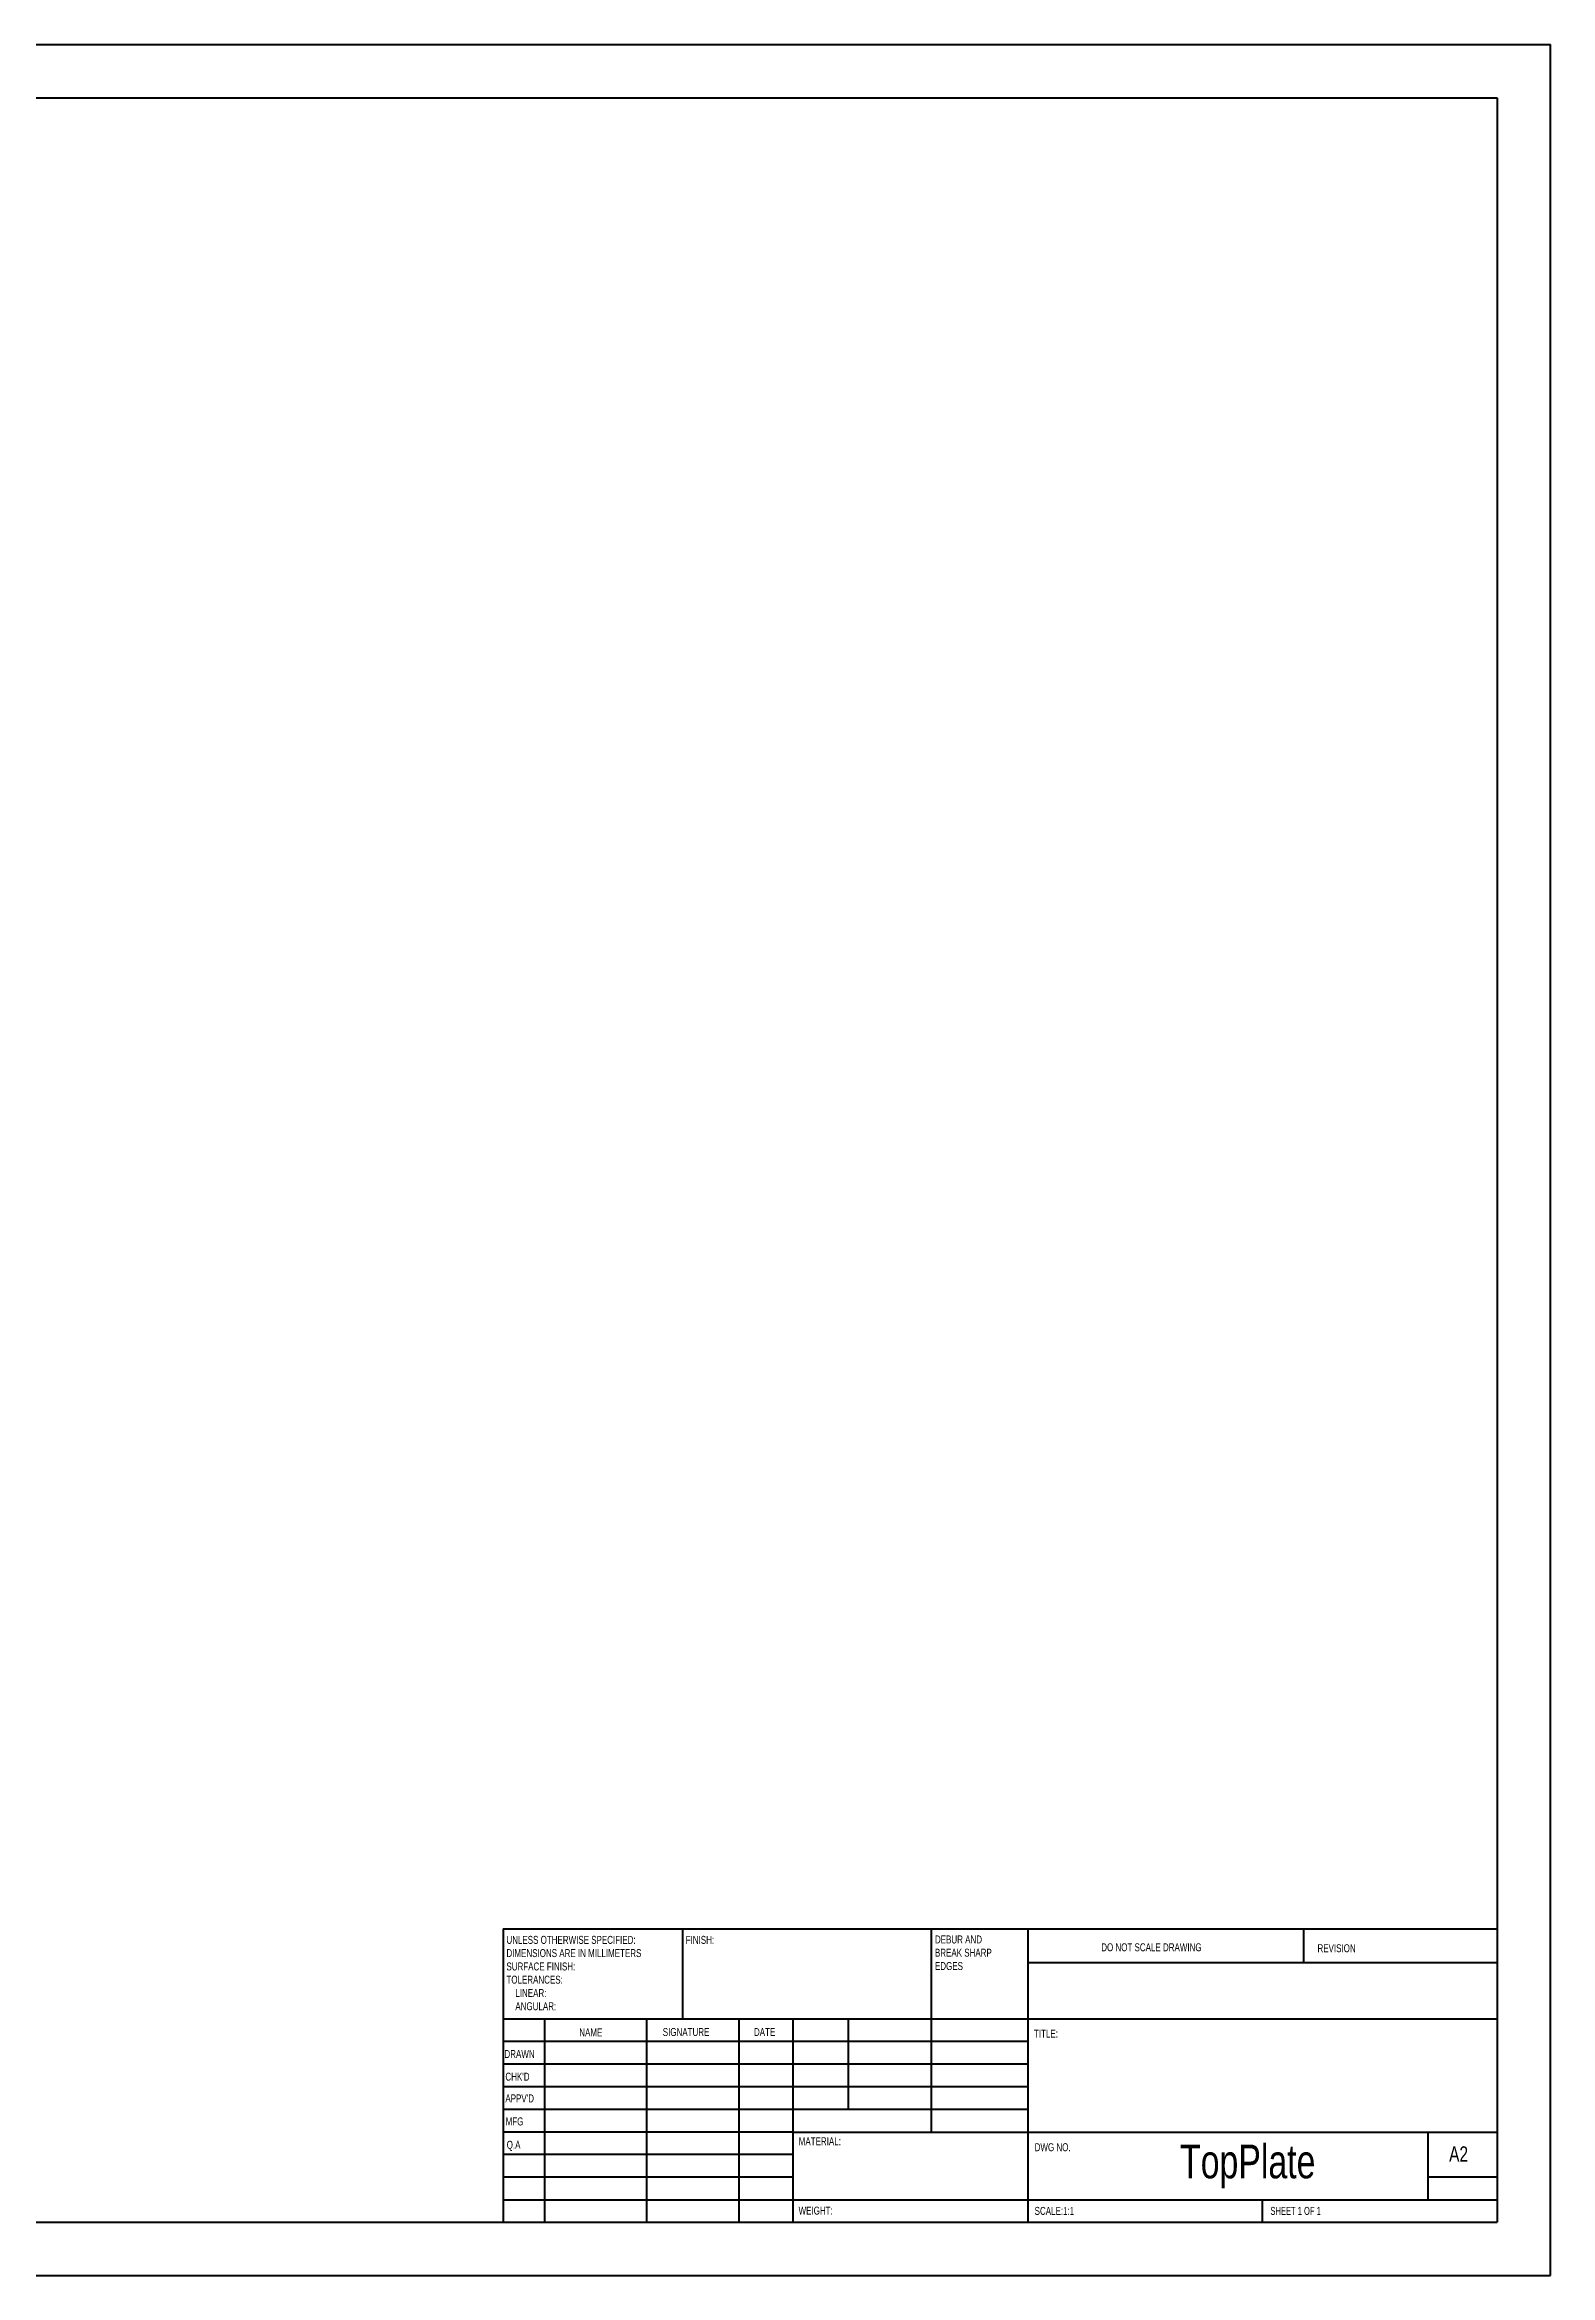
# Model space of a CAD drawing. Header units: inches. Extents: x 0 to 23.4, y 0 to 16.5.
# Drawn here: x 12.22 to 23.39, y 0.01 to 16.54 of the extents above; entities that cross this region are included whole.
import ezdxf

# ---------------------------------------------------------------- set-up
doc = ezdxf.new("R2010")
doc.units = ezdxf.units.IN
doc.header["$MEASUREMENT"] = 0
doc.styles.add('SLDTEXTSTYLE0', font='TXT', dxfattribs={"width": 0.75})
doc.styles.add('SLDTEXTSTYLE1', font='TXT', dxfattribs={"width": 0.6875})

# ---------------------------------------------------------------- blocks, each defined once
blk = doc.blocks.new('SW_NOTE_0')
at = {"color": 0, "linetype": 'Continuous', "lineweight": 0, "attachment_point": 1, "style": 'SLDTEXTSTYLE0'}
for s, insert, char_height in [('DEBUR AND', (0, 0.076), 0.0591), ('BREAK SHARP', (0, -0.022), 0.05906), ('EDGES', (0, -0.121), 0.0591)]:
    blk.add_mtext(s, dxfattribs=dict(at, insert=insert, char_height=char_height))
blk = doc.blocks.new('SW_NOTE_1')
at = {"color": 0, "linetype": 'Continuous', "lineweight": 0, "attachment_point": 1, "style": 'SLDTEXTSTYLE0'}
for s, insert, char_height in [('UNLESS OTHERWISE SPECIFIED:', (0, 0.076), 0.05906), ('SURFACE FINISH:', (0, -0.121), 0.05906), ('DIMENSIONS ARE IN MILLIMETERS', (0, -0.022), 0.05906), ('TOLERANCES:', (0, -0.219), 0.05906), ('LINEAR:', (0.066, -0.318), 0.0591), ('ANGULAR:', (0.066, -0.416), 0.0591)]:
    blk.add_mtext(s, dxfattribs=dict(at, insert=insert, char_height=char_height))

msp = doc.modelspace()

# ---------------------------------------------------------------- linework, layer by layer
at = {"color": 7, "linetype": 'Continuous', "lineweight": 40}
for p, q in [((0.003, 16.544), (23.389, 16.544)), ((23.389, 0.008), (23.389, 16.544)), ((0.987, 16.15), (22.995, 16.15)), ((22.995, 16.15), (22.995, 0.402)), ((15.625, 2.577), (22.995, 2.577)), ((15.625, 2.577), (15.625, 0.402)), ((16.956, 1.908), (16.956, 2.577)), ((18.798, 2.577), (18.798, 1.071)), ((19.515, 2.577), (19.515, 0.402)), ((21.562, 2.326), (21.562, 2.577)), ((22.995, 2.326), (19.515, 2.326)), ((22.995, 1.908), (15.625, 1.908)), ((15.932, 1.908), (15.932, 0.402)), ((16.688, 1.908), (16.688, 0.402)), ((17.373, 1.908), (17.373, 0.402)), ((17.775, 0.402), (17.775, 1.908)), ((18.184, 1.239), (18.184, 1.908)), ((19.515, 1.741), (15.625, 1.741)), ((19.515, 1.573), (15.625, 1.573)), ((19.515, 1.406), (15.625, 1.406)), ((19.515, 1.239), (15.625, 1.239)), ((17.775, 1.071), (15.625, 1.071)), ((17.775, 1.071), (22.995, 1.071)), ((22.483, 0.569), (22.483, 1.071)), ((17.775, 0.904), (15.625, 0.904)), ((17.775, 0.737), (15.625, 0.737)), ((22.995, 0.737), (22.483, 0.737)), ((15.625, 0.569), (22.995, 0.569)), ((21.255, 0.402), (21.255, 0.569)), ((0.987, 0.402), (22.995, 0.402)), ((0.003, 0.008), (23.389, 0.008))]:
    msp.add_line(p, q, dxfattribs=at)

# ---------------------------------------------------------------- block references
at = {"color": 7, "linetype": 'Continuous', "lineweight": 0}
for name, p in [('SW_NOTE_1', (15.649, 2.449)), ('SW_NOTE_0', (18.826, 2.452))]:
    msp.add_blockref(name, p, dxfattribs=at)

# ---------------------------------------------------------------- texts
for s, insert, char_height, attachment_point, style in [('FINISH:', (16.978, 2.525), 0.0591, 1, 'SLDTEXTSTYLE0'), ('DO NOT SCALE DRAWING', (20.059, 2.47), 0.05906, 1, 'SLDTEXTSTYLE0'), ('REVISION', (21.662, 2.463), 0.0591, 1, 'SLDTEXTSTYLE0'), ('NAME', (16.189, 1.839), 0.0591, 1, 'SLDTEXTSTYLE0'), ('SIGNATURE', (16.808, 1.842), 0.0591, 1, 'SLDTEXTSTYLE0'), ('DATE', (17.484, 1.842), 0.0591, 1, 'SLDTEXTSTYLE0'), ('TITLE:', (19.56, 1.83), 0.0591, 1, 'SLDTEXTSTYLE0'), ('DRAWN', (15.634, 1.679), 0.0591, 1, 'SLDTEXTSTYLE0'), ("CHK'D", (15.641, 1.511), 0.0591, 1, 'SLDTEXTSTYLE0'), ("APPV'D", (15.641, 1.35), 0.0591, 1, 'SLDTEXTSTYLE0'), ('MFG', (15.643, 1.179), 0.0591, 1, 'SLDTEXTSTYLE0'), ('Q.A', (15.651, 1.006), 0.0591, 1, 'SLDTEXTSTYLE0'), ('MATERIAL:', (17.816, 1.032), 0.0591, 1, 'SLDTEXTSTYLE0'), ('DWG NO.', (19.565, 0.988), 0.0591, 1, 'SLDTEXTSTYLE0'), ('TopPlate', (21.145, 0.978), 0.25, 2, 'SLDTEXTSTYLE0'), ('A2', (22.638, 0.965), 0.1146, 1, 'SLDTEXTSTYLE0'), ('WEIGHT:', (17.815, 0.518), 0.059, 1, 'SLDTEXTSTYLE0'), ('SCALE:1:1', (19.565, 0.516), 0.0591, 1, 'SLDTEXTSTYLE0'), ('SHEET 1 OF 1', (21.313, 0.516), 0.05906, 1, 'SLDTEXTSTYLE1')]:
    msp.add_mtext(s, dxfattribs=dict(at, insert=insert, char_height=char_height, attachment_point=attachment_point, style=style))

doc.saveas('drawing.dxf')
